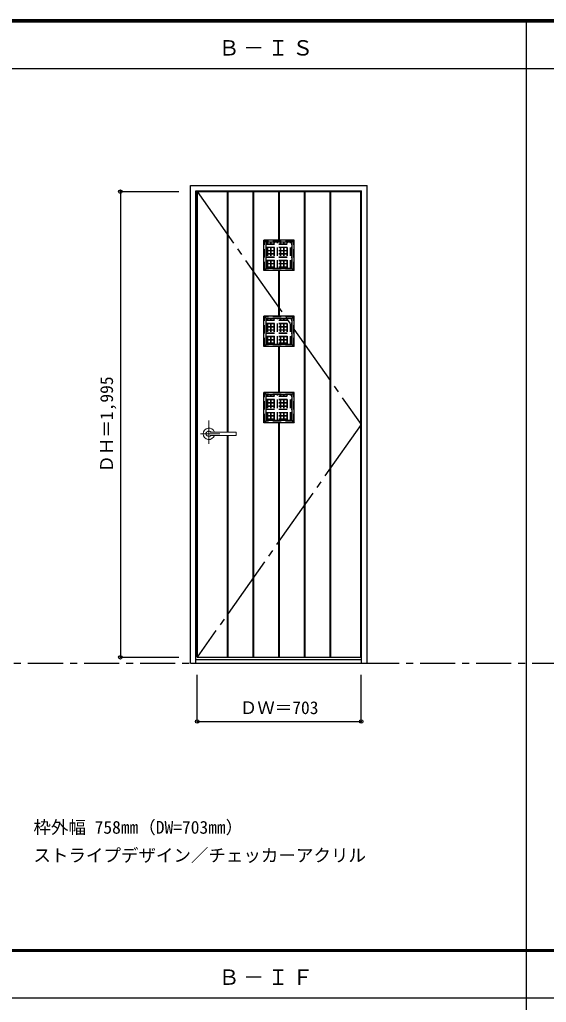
# Model space of a CAD drawing. Units: millimetres, scale not verified. Extents: x -6000 to 5700, y -4307 to 4260.
# Drawn here: x -966 to 1291, y -36 to 4175 of the extents above; entities that cross this region are included whole.
import ezdxf
from ezdxf.enums import TextEntityAlignment as Align

# ---------------------------------------------------------------- set-up
doc = ezdxf.new("R2010")
doc.units = ezdxf.units.MM
doc.header["$LTSCALE"] = 30
doc.header["$PDMODE"] = 32
doc.header["$PDSIZE"] = 15
for name, pattern in [('CHAIN1', [8, 5, -1, 1, -1]), ('CHAIN2', [12, 9, -1, 1, -1]), ('DASHED1', [1.8, 1.2, -0.6])]:
    doc.linetypes.add(name, pattern=pattern)
for name, color, linetype in [('0-1_通り芯', 4, 'CHAIN1'), ('0-2_扉', 3, 'Continuous'), ('0-3_仕上げ', 7, 'Continuous'), ('0-4_枠', 3, 'Continuous'), ('0-7', 7, 'CHAIN2'), ('0-A_文字', 7, 'Continuous'), ('0-B_寸法', 7, 'Continuous'), ('0-C_ハッチ', 4, 'DASHED1'), ('F-1_枠', 6, 'Continuous')]:
    doc.layers.add(name, color=color, linetype=linetype)
doc.layers.add('0-5_レバー', color=7, linetype='Continuous', lineweight=18)
doc.styles.add('ＭＳ ゴシック', font='')
doc.styles.get('ＭＳ ゴシック').set_extended_font_data('MS Gothic')

msp = doc.modelspace()

# ---------------------------------------------------------------- linework, layer by layer
at = {"layer": '0-1_通り芯', "color": 7}
msp.add_line((-5490, 1418), (5690, 1418), dxfattribs=at)
at = {"layer": '0-2_扉'}
for p, q in [((-205.2, 3438), (497.8, 3438)), ((-205.2, 1443), (-205.2, 3438)), ((497.8, 1443), (497.8, 3438)), ((-205.2, 1443), (497.8, 1443))]:
    msp.add_line(p, q, dxfattribs=at)
at = {"layer": '0-3_仕上げ', "color": 3}
for p, q in [((-203.2, 1443), (-203.2, 3438)), ((-75.7, 2407.5), (-75.7, 3438)), ((-71.7, 2407.5), (-71.7, 3438)), ((34.3, 1443), (34.3, 3438)), ((38.3, 1443), (38.3, 3438)), ((144.3, 3230), (144.3, 3438)), ((148.3, 3230), (148.3, 3438)), ((254.3, 1443), (254.3, 3438)), ((258.3, 1443), (258.3, 3438)), ((364.3, 1443), (364.3, 3438)), ((368.3, 1443), (368.3, 3438)), ((495.8, 1443), (495.8, 3438)), ((211.3, 3230), (81.3, 3230)), ((81.3, 3100), (81.3, 3230)), ((81.3, 3230), (90.3, 3221)), ((202.3, 3221), (90.3, 3221)), ((90.3, 3109), (90.3, 3221)), ((202.3, 3221), (211.3, 3230)), ((202.3, 3109), (202.3, 3221)), ((211.3, 3100), (211.3, 3230)), ((211.3, 3100), (81.3, 3100)), ((144.3, 2904), (144.3, 3100)), ((148.3, 2904), (148.3, 3100)), ((202.3, 3109), (211.3, 3100)), ((211.3, 2904), (81.3, 2904)), ((81.3, 2774), (81.3, 2904)), ((81.3, 2904), (90.3, 2895)), ((202.3, 2895), (90.3, 2895)), ((90.3, 2783), (90.3, 2895)), ((202.3, 2895), (211.3, 2904)), ((202.3, 2783), (202.3, 2895)), ((211.3, 2774), (211.3, 2904)), ((202.3, 2783), (211.3, 2774)), ((211.3, 2774), (81.3, 2774)), ((144.3, 2578), (144.3, 2774)), ((148.3, 2578), (148.3, 2774)), ((211.3, 2578), (81.3, 2578)), ((81.3, 2448), (81.3, 2578)), ((81.3, 2578), (90.3, 2569)), ((202.3, 2569), (90.3, 2569)), ((90.3, 2457), (90.3, 2569)), ((202.3, 2569), (211.3, 2578)), ((202.3, 2457), (202.3, 2569)), ((211.3, 2448), (211.3, 2578)), ((211.3, 2448), (81.3, 2448)), ((144.3, 1443), (144.3, 2448)), ((148.3, 1443), (148.3, 2448)), ((202.3, 2457), (211.3, 2448)), ((-75.7, 1443), (-75.7, 2393.5)), ((-71.7, 1443), (-71.7, 2393.5))]:
    msp.add_line(p, q, dxfattribs=at)
at = {"layer": '0-3_仕上げ'}
for p, q in [((-73.7, 2407.5), (-73.7, 3438)), ((36.3, 1443), (36.3, 3438)), ((146.3, 3230), (146.3, 3438)), ((256.3, 1443), (256.3, 3438)), ((366.3, 1443), (366.3, 3438)), ((146.3, 2904), (146.3, 3100)), ((146.3, 2578), (146.3, 2774)), ((146.3, 1443), (146.3, 2448)), ((-73.7, 1443), (-73.7, 2393.5))]:
    msp.add_line(p, q, dxfattribs=at)
at = {"layer": '0-3_仕上げ', "color": 3, "linetype": 'DASHED1'}
for p, q in [((209.3, 3228), (83.3, 3228)), ((209.3, 3102), (209.3, 3228)), ((209.3, 2902), (83.3, 2902)), ((209.3, 2776), (209.3, 2902)), ((209.3, 2576), (83.3, 2576)), ((209.3, 2450), (209.3, 2576))]:
    msp.add_line(p, q, dxfattribs=at)
for points in [[(209.3, 3102), (83.3, 3102), (83.3, 3228)], [(209.3, 2776), (83.3, 2776), (83.3, 2902)], [(209.3, 2450), (83.3, 2450), (83.3, 2576)]]:
    msp.add_lwpolyline(points, dxfattribs=at)
at = {"layer": '0-3_仕上げ', "color": 3}
for points in [[(202.3, 3109), (90.3, 3109), (81.3, 3100)], [(202.3, 2783), (90.3, 2783), (81.3, 2774)], [(202.3, 2457), (90.3, 2457), (81.3, 2448)]]:
    msp.add_lwpolyline(points, dxfattribs=at)
at = {"layer": '0-4_枠'}
for p, q in [((-234.2, 3465), (523.8, 3465)), ((-234.2, 1418), (-234.2, 3465)), ((523.8, 1418), (523.8, 3465)), ((-210.2, 3441), (499.8, 3441)), ((-210.2, 1418), (-210.2, 3441)), ((499.8, 1418), (499.8, 3441)), ((-210.2, 1433), (499.8, 1433)), ((-234.2, 1418), (523.8, 1418))]:
    msp.add_line(p, q, dxfattribs=at)
at = {"layer": '0-5_レバー', "color": 4, "linetype": 'CHAIN1'}
for p, q in [((-154.7, 2456.96), (-154.7, 2357.11)), ((-107.9, 2400.5), (-190.92, 2400.5))]:
    msp.add_line(p, q, dxfattribs=at)
at = {"layer": '0-5_レバー'}
for q in [(-37.7, 2405.99), (-37.7, 2395)]:
    msp.add_line((-37.7, 2400.5), q, dxfattribs=at)
for points in [[(-144.74, 2407.49), (-145.51, 2408.28), (-147.48, 2409.65), (-149.73, 2410.66), (-152.16, 2411.29), (-154.7, 2411.5), (-157.24, 2411.29), (-159.67, 2410.66), (-161.92, 2409.65), (-163.89, 2408.28), (-165.51, 2406.61), (-166.71, 2404.71), (-167.45, 2402.65), (-167.7, 2400.5), (-167.45, 2398.35), (-166.71, 2396.29), (-165.51, 2394.39), (-163.89, 2392.72), (-161.92, 2391.35), (-159.67, 2390.34), (-157.24, 2389.71), (-154.7, 2389.5), (-152.16, 2389.71), (-149.73, 2390.34), (-147.48, 2391.35), (-145.51, 2392.72), (-144.74, 2393.51)], [(-39.2, 2407.5), (-48.93, 2407.5), (-59.11, 2407.5), (-68.71, 2407.5), (-77.7, 2407.5), (-86.11, 2407.5), (-93.92, 2407.5), (-100.74, 2407.5), (-107.04, 2407.5), (-112.8, 2407.5), (-118.05, 2407.5), (-122.84, 2407.5), (-127.5, 2407.5), (-131.7, 2407.5), (-135.45, 2407.5), (-137.45, 2407.5), (-139.3, 2407.5), (-141.31, 2407.49), (-143.72, 2407.49), (-145.21, 2407.49), (-146.75, 2407.49), (-148.27, 2407.49), (-149.37, 2407.49), (-149.83, 2407.49), (-149.83, 2407.48)], [(-39.2, 2407.5), (-48.28, 2407.5), (-48.68, 2407.5)], [(-149.68, 2393.51), (-149.55, 2393.51), (-149.11, 2393.51), (-148.39, 2393.51), (-147.37, 2393.51), (-146.11, 2393.51), (-144.76, 2393.51), (-141.9, 2393.51), (-138.92, 2393.5), (-135.9, 2393.5), (-132.86, 2393.5), (-129.79, 2393.5), (-126.71, 2393.5), (-122.71, 2393.5), (-118.3, 2393.5), (-113.33, 2393.5), (-107.8, 2393.5), (-101.71, 2393.5), (-95.06, 2393.5), (-87.85, 2393.5), (-79.26, 2393.5), (-70, 2393.5), (-60.06, 2393.5), (-49.45, 2393.5), (-39.2, 2393.5)]]:
    msp.add_lwpolyline(points, dxfattribs=at)
for centre, radius, start, end in [((-154.7, 2400.5), 24.55, 16.59952, 343.36736), ((-39.2, 2406), 1.5, 0.00847, 89.9163), ((-39.2, 2406), 1.5, 360, 90.17419), ((-39.2, 2395), 1.5, 270.16419, 0), ((-39.2, 2395), 1.5, 269.91059, 359.99153)]:
    msp.add_arc(centre, radius, start, end, dxfattribs=at)
at = {"layer": '0-7'}
for p, q in [((-205.2, 3438), (497.8, 2440.5)), ((497.8, 2440.5), (-205.2, 1443))]:
    msp.add_line(p, q, dxfattribs=at)
at = {"layer": '0-B_寸法', "color": 4}
for p, q in [((-534.2, 3438), (-284.2, 3438)), ((-534.2, 3438), (-534.2, 1443)), ((-534.2, 1443), (-284.2, 1443)), ((-205.2, 1168), (-205.2, 1368)), ((497.8, 1168), (497.8, 1368)), ((-205.2, 1168), (497.8, 1168))]:
    msp.add_line(p, q, dxfattribs=at)
at = {"layer": '0-B_寸法'}
for p in [(-534.2, 3438), (-534.2, 1443), (-205.2, 1168), (497.8, 1168)]:
    msp.add_point(p, dxfattribs=at)
at = {"layer": '0-C_ハッチ'}
for p, q in [((90.3, 3214.5), (202.3, 3214.5)), ((90.3, 3213.5), (202.3, 3213.5)), ((90.3, 3200.5), (202.3, 3200.5)), ((96.8, 3109), (96.8, 3221)), ((97.8, 3109), (97.8, 3221)), ((110.8, 3109), (110.8, 3221)), ((111.8, 3109), (111.8, 3221)), ((124.8, 3109), (124.8, 3221)), ((125.8, 3109), (125.8, 3221)), ((138.8, 3109), (138.8, 3221)), ((139.8, 3109), (139.8, 3221)), ((152.8, 3109), (152.8, 3221)), ((153.8, 3109), (153.8, 3221)), ((166.8, 3109), (166.8, 3221)), ((167.8, 3109), (167.8, 3221)), ((180.8, 3109), (180.8, 3221)), ((181.8, 3109), (181.8, 3221)), ((194.8, 3109), (194.8, 3221)), ((195.8, 3109), (195.8, 3221)), ((90.3, 3199.5), (202.3, 3199.5)), ((90.3, 3186.5), (202.3, 3186.5)), ((90.3, 3185.5), (202.3, 3185.5)), ((90.3, 3172.5), (202.3, 3172.5)), ((90.3, 3171.5), (202.3, 3171.5)), ((90.3, 3158.5), (202.3, 3158.5)), ((90.3, 3157.5), (202.3, 3157.5)), ((90.3, 3144.5), (202.3, 3144.5)), ((90.3, 3143.5), (202.3, 3143.5)), ((90.3, 3130.5), (202.3, 3130.5)), ((90.3, 3129.5), (202.3, 3129.5)), ((90.3, 3116.5), (202.3, 3116.5)), ((90.3, 3115.5), (202.3, 3115.5)), ((90.3, 2888.5), (202.3, 2888.5)), ((90.3, 2887.5), (202.3, 2887.5)), ((90.3, 2874.5), (202.3, 2874.5)), ((90.3, 2873.5), (202.3, 2873.5)), ((96.8, 2783), (96.8, 2895)), ((97.8, 2783), (97.8, 2895)), ((110.8, 2783), (110.8, 2895)), ((111.8, 2783), (111.8, 2895)), ((124.8, 2783), (124.8, 2895)), ((125.8, 2783), (125.8, 2895)), ((138.8, 2783), (138.8, 2895)), ((139.8, 2783), (139.8, 2895)), ((152.8, 2783), (152.8, 2895)), ((153.8, 2783), (153.8, 2895)), ((166.8, 2783), (166.8, 2895)), ((167.8, 2783), (167.8, 2895)), ((180.8, 2783), (180.8, 2895)), ((181.8, 2783), (181.8, 2895)), ((194.8, 2783), (194.8, 2895)), ((195.8, 2783), (195.8, 2895)), ((90.3, 2860.5), (202.3, 2860.5)), ((90.3, 2859.5), (202.3, 2859.5)), ((90.3, 2846.5), (202.3, 2846.5)), ((90.3, 2845.5), (202.3, 2845.5)), ((90.3, 2832.5), (202.3, 2832.5)), ((90.3, 2831.5), (202.3, 2831.5)), ((90.3, 2818.5), (202.3, 2818.5)), ((90.3, 2817.5), (202.3, 2817.5)), ((90.3, 2804.5), (202.3, 2804.5)), ((90.3, 2803.5), (202.3, 2803.5)), ((90.3, 2790.5), (202.3, 2790.5)), ((90.3, 2789.5), (202.3, 2789.5)), ((96.8, 2457), (96.8, 2569)), ((97.8, 2457), (97.8, 2569)), ((110.8, 2457), (110.8, 2569)), ((111.8, 2457), (111.8, 2569)), ((124.8, 2457), (124.8, 2569)), ((125.8, 2457), (125.8, 2569)), ((138.8, 2457), (138.8, 2569)), ((139.8, 2457), (139.8, 2569)), ((152.8, 2457), (152.8, 2569)), ((153.8, 2457), (153.8, 2569)), ((166.8, 2457), (166.8, 2569)), ((167.8, 2457), (167.8, 2569)), ((180.8, 2457), (180.8, 2569)), ((181.8, 2457), (181.8, 2569)), ((194.8, 2457), (194.8, 2569)), ((195.8, 2457), (195.8, 2569)), ((90.3, 2562.5), (202.3, 2562.5)), ((90.3, 2561.5), (202.3, 2561.5)), ((90.3, 2548.5), (202.3, 2548.5)), ((90.3, 2547.5), (202.3, 2547.5)), ((90.3, 2534.5), (202.3, 2534.5)), ((90.3, 2533.5), (202.3, 2533.5)), ((90.3, 2520.5), (202.3, 2520.5)), ((90.3, 2519.5), (202.3, 2519.5)), ((90.3, 2506.5), (202.3, 2506.5)), ((90.3, 2505.5), (202.3, 2505.5)), ((90.3, 2492.5), (202.3, 2492.5)), ((90.3, 2491.5), (202.3, 2491.5)), ((90.3, 2478.5), (202.3, 2478.5)), ((90.3, 2477.5), (202.3, 2477.5)), ((90.3, 2464.5), (202.3, 2464.5)), ((90.3, 2463.5), (202.3, 2463.5))]:
    msp.add_line(p, q, dxfattribs=at)
at = {"layer": 'F-1_枠'}
for p, q in [((-6000, 4175), (5700, 4175)), ((-6000, 4170), (5700, 4170)), ((1204.8, 4175), (1204.8, -3790)), ((-6000, 4165), (5700, 4165)), ((-6000, 3965), (5700, 3965)), ((-6000, 190.5), (5700, 190.5)), ((-6000, 187.5), (5700, 187.5)), ((-6000, 184.5), (5700, 184.5)), ((-6000, -15.5), (5700, -15.5))]:
    msp.add_line(p, q, dxfattribs=at)

# ---------------------------------------------------------------- texts
at = {"layer": '0-A_文字', "style": 'ＭＳ ゴシック'}
for s, p in [('枠外幅 758mm（DW=703mm）', (-906.8, 670.5)), ('ストライプデザイン／チェッカーアクリル', (-906.8, 550.5))]:
    msp.add_text(s, height=54.99, dxfattribs=at).set_placement(p, align=Align.BOTTOM_LEFT)
at = {"layer": '0-A_文字', "char_height": 65.98, "attachment_point": 7, "style": 'ＭＳ ゴシック'}
for s, insert in [('\\T1.17;Ｂ－ＩＳ', (-113.5, 4020)), ('\\T1.17;Ｂ－ＩＦ', (-113.5, 39.5))]:
    msp.add_mtext(s, dxfattribs=dict(at, insert=insert))
at = {"layer": '0-B_寸法', "style": 'ＭＳ ゴシック'}
msp.add_text('ＤＨ＝1,995', height=54.99, rotation=90, dxfattribs=at).set_placement((-549.2, 2234.25), align=Align.BOTTOM_LEFT)
msp.add_text('ＤＷ＝703', height=54.99, dxfattribs=at).set_placement((-22.45, 1183), align=Align.BOTTOM_LEFT)

doc.saveas('drawing.dxf')
